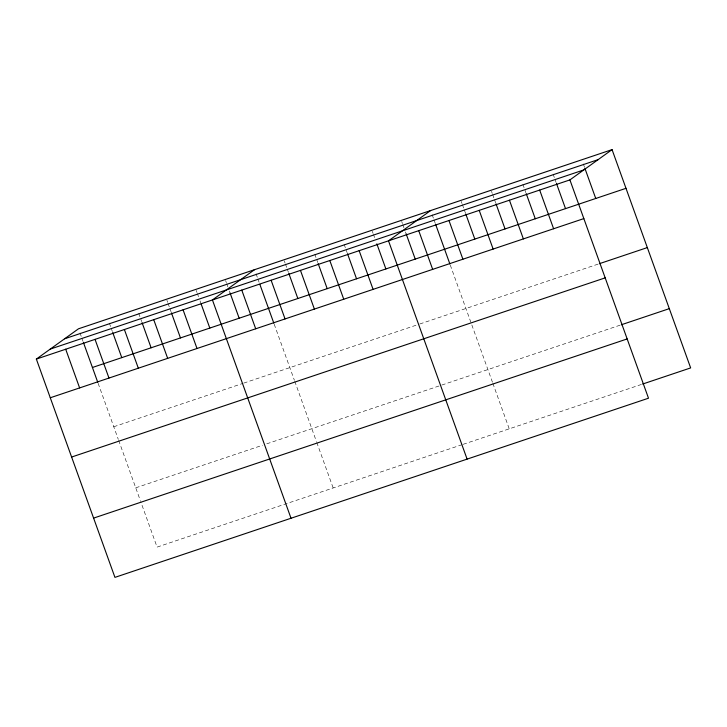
<?xml version="1.0" encoding="UTF-8"?>
<svg xmlns="http://www.w3.org/2000/svg" width="727" height="727" viewBox="0 0 727 727"><rect width="100%" height="100%" fill="white"/><g stroke="black" fill="none" stroke-linecap="round" stroke-linejoin="round"><path stroke-width="0.55" stroke-dasharray="3.63 2.73" d="M113.766 426.758L242.673 383.465M243.727 383.111L418.752 324.342M419.797 323.988L599.366 263.692M135.749 487.817L262.565 445.233M266.754 443.824L440.735 385.41M441.789 385.056L620.313 325.105M462.072 444.679L157.087 547.095L140.702 501.585M463.126 444.324L641.65 384.374M583.327 163.966L584.463 167.101M553.093 174.116L556.11 182.477M522.858 184.267L525.866 192.637M491.497 191.283L492.252 193.373M492.624 194.418L494.133 198.607M494.505 199.652L495.632 202.788M461.263 201.434L462.008 203.524M462.39 204.569L463.899 208.758M464.271 209.803L465.78 213.983M432.156 214.729L433.655 218.909M434.037 219.954L435.164 223.089M450.295 265.11L492.47 382.266M492.851 383.329L509.236 428.839M401.677 221.444L402.431 223.534M402.803 224.579L403.939 227.715M405.439 231.904L406.193 233.994M372.333 231.295L373.087 233.385M373.46 234.43L374.587 237.575M344.116 244.29L347.124 252.651M314.773 254.141L317.781 262.511M284.293 260.857L285.048 262.956M285.42 264.001L286.929 268.181M287.301 269.226L288.437 272.361M256.077 273.852L257.585 278.032M257.958 279.077L259.085 282.221M274.215 324.233L294.39 380.266M294.771 381.321L316.399 441.398M316.781 442.452L333.166 487.962M225.606 280.567L226.351 282.658M226.733 283.703L227.86 286.847M229.368 291.027L230.123 293.117M196.254 290.427L197.008 292.518M197.39 293.563L198.516 296.698M200.025 300.878L200.77 302.968M166.91 300.278L167.664 302.368M168.037 303.413L169.545 307.594M169.918 308.648L171.054 311.783M138.693 313.273L141.701 321.634M109.35 323.124L112.358 331.494M79.997 332.975L81.506 337.164M81.887 338.209L83.014 341.345M98.145 383.365L118.31 439.39M118.692 440.444L140.32 500.521"/><path stroke-width="1.09" d="M612.061 149.626L569.913 179.905L648.502 398.205L114.939 577.374L36.35 359.083L78.498 328.795L612.061 149.626L690.65 367.917L642.686 384.029M254.568 269.672L212.429 299.951L291.018 518.251M430.648 210.539L388.5 240.828L467.097 459.119M64.585 338.791L598.148 159.622M50.254 349.087L583.817 169.918M36.35 359.083L569.913 179.905M92.429 367.489L625.992 188.32M50.281 397.769L583.845 218.6M599.366 263.692L647.33 247.589M71.619 457.038L605.182 277.868M621.349 324.76L669.313 308.648M93.601 518.106L627.165 338.936M584.835 168.146L595.749 198.471M556.482 183.522L565.515 208.622M539.679 190.065L553.611 228.751M526.248 193.682L535.281 218.772M509.445 200.216L523.376 238.91M496.014 203.833L505.047 228.932M479.211 210.367L493.133 249.061M465.78 213.983L474.813 239.083M448.968 220.517L462.899 259.212M435.546 224.134L449.913 264.055M418.734 230.677L432.665 269.363M406.193 233.994L415.235 259.085M376.85 243.845L385.883 268.945M359.156 250.679L373.087 289.373M347.506 253.705L356.539 278.795M329.813 260.539L343.744 299.224M318.153 263.556L327.195 288.655M300.46 270.389L314.391 309.084M288.81 273.407L297.843 298.506M271.116 280.24L285.048 318.935M259.839 284.312L273.834 323.179M241.773 290.1L255.704 328.786M230.123 293.117L239.156 318.217M201.152 304.013L209.812 328.068M183.077 309.811L197.008 348.497M171.427 312.828L180.46 337.919M153.733 319.662L167.664 358.356M142.083 322.679L151.116 347.779M124.39 329.513L138.321 368.207M112.74 332.539L121.772 357.629M95.046 339.373L108.968 378.058M83.387 342.39L97.763 382.302M65.694 349.224L79.625 387.918"/></g></svg>
